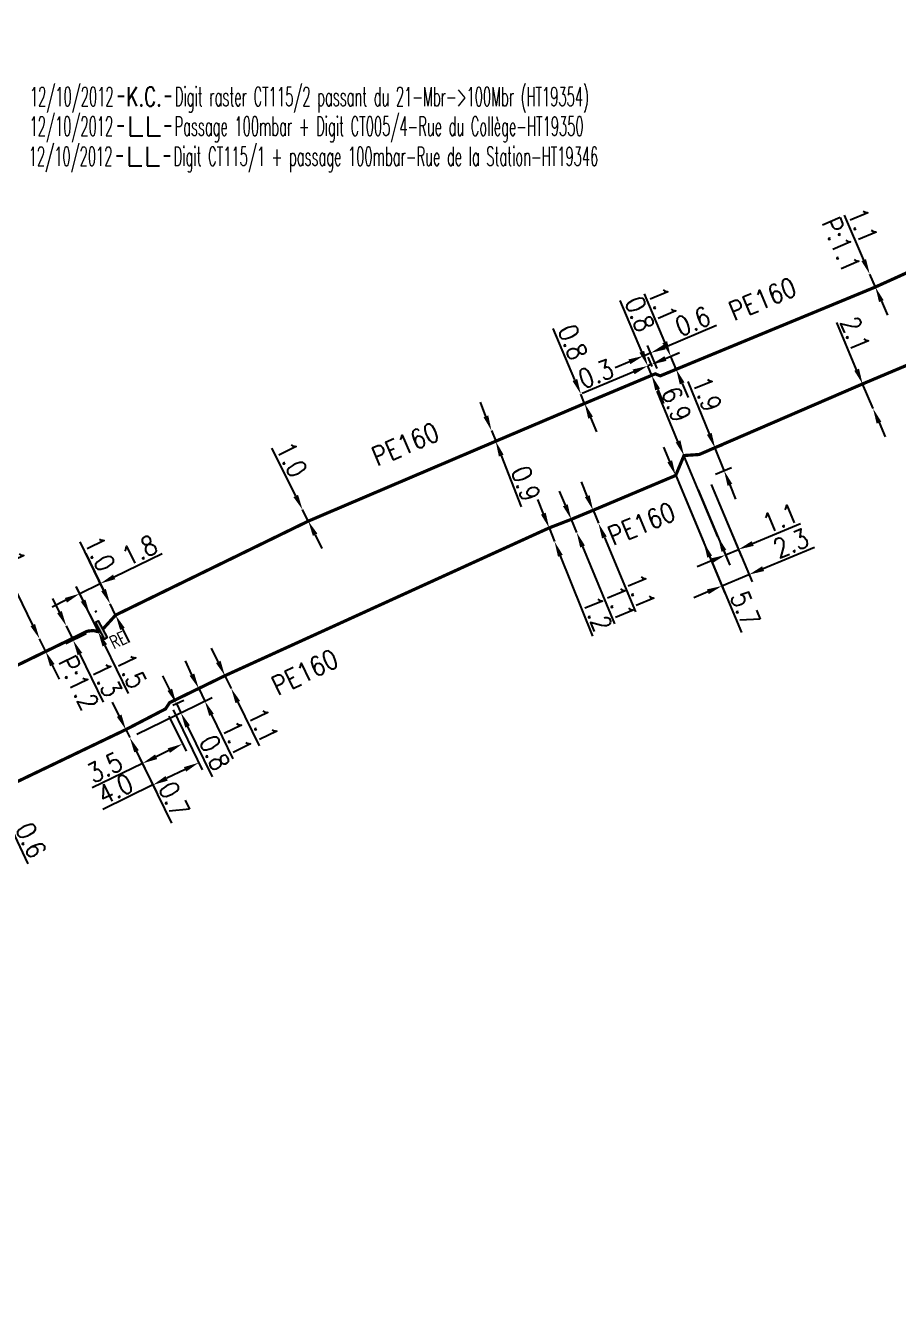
# Model space of a CAD drawing. Header units: millimetres. Extents: x 160996 to 162003, y 120996 to 122000.
# Drawn here: x 161440.3 to 161508.6, y 121670.6 to 121771.3 of the extents above; entities that cross this region are included whole.
import ezdxf
from ezdxf.enums import TextEntityAlignment as Align

# ---------------------------------------------------------------- set-up
doc = ezdxf.new("R2010")
doc.units = ezdxf.units.MM
doc.header["$PDMODE"] = 34
doc.linetypes.add('L_100_PE', pattern=[14, 10, -1.5, 1, -1.5])
doc.layers.get('0').update_dxf_attribs({"linetype": 'CONTINUOUS'})
doc.layers.get('Defpoints').update_dxf_attribs({"linetype": 'CONTINUOUS'})
for name, color, linetype in [('L_140', 3, 'CONTINUOUS'), ('L_340', 7, 'CONTINUOUS'), ('L_910', 7, 'CONTINUOUS')]:
    doc.layers.add(name, color=color, linetype=linetype)
doc.styles.get("Standard").update_dxf_attribs({"font": 'romans.shx', "width": 0.85})
doc.dimstyles.get("Standard").update_dxf_attribs({"dimtxt": 1.5, "dimasz": 1.2, "dimexe": 0.625, "dimexo": 0.625, "dimgap": 0.25, "dimtad": 1, "dimdec": 1, "dimzin": 0, "dimdsep": 46, "dimtxsty": 'Standard', "dimcen": -0.5, "dimadec": 0, "dimazin": 0, "dimtfac": 1, "dimtdec": 1, "dimtmove": 0, "dimatfit": 3, "dimfxl": 0, "dimtolj": 1, "dimtzin": 0, "dimarcsym": 0})

# ---------------------------------------------------------------- blocks, each defined once
blk = doc.blocks.new('GIS_MODF')
at = {"color": 0, "linetype": 'Continuous', "flags": 128}
for points in [[(-2.18, -0.01), (-1.68, -0.01)], [(1.52, -0.01), (2.02, -0.01)]]:
    blk.add_lwpolyline(points, dxfattribs=at)
at = {"color": 0, "linetype": 'Continuous', "width": 0.5}
blk.add_attdef('DATE', text='', height=1.5, dxfattribs=at).set_placement((-2.5, -0.8), align=Align.RIGHT)
at = {"color": 0, "linetype": 'Continuous', "width": 1.771291}
blk.add_attdef('USER', text='', height=1.5, dxfattribs=at).set_placement((-1.51, -0.8), (1.28, -0.8), align=Align.FIT)
at = {"color": 0, "linetype": 'Continuous', "width": 0.5}
blk.add_attdef('DESC', (2.29, -0.8), '', height=1.5, dxfattribs=at)
blk = doc.blocks.new('*D904')
at = {"layer": 'Defpoints', "color": 0, "linetype": 'Continuous', "transparency": 16777216}
for p in [(161506.41, 121751.81), (161506.41, 121751.81), (161506.85, 121750.8)]:
    blk.add_point(p, dxfattribs=at)
at = {"layer": 'L_140', "color": 0, "linetype": 'Continuous', "lineweight": -2, "transparency": 16777216}
for p, q in [((161505.94, 121752.91), (161504.43, 121756.43)), ((161506.85, 121750.8), (161506.41, 121751.81)), ((161507.32, 121749.7), (161507.79, 121748.59))]:
    blk.add_line(p, q, dxfattribs=at)
at = {"layer": 'L_140', "color": 0, "linetype": 'Continuous', "transparency": 16777216}
for points in [[(161506.12, 121752.99), (161505.76, 121752.83), (161506.41, 121751.81)], [(161507.5, 121749.77), (161507.14, 121749.62), (161506.85, 121750.8)]]:
    blk.add_solid(points, dxfattribs=at)
at = {"layer": 'L_140', "color": 0, "linetype": 'Continuous', "transparency": 16777216, "insert": (161505.87, 121755.62), "char_height": 1.5, "attachment_point": 5, "rotation": 293.1974}
blk.add_mtext('\\A1;1.1', dxfattribs=at)
blk = doc.blocks.new('*D908')
at = {"layer": 'Defpoints', "color": 0, "linetype": 'Continuous', "transparency": 16777216}
for p in [(161441.38, 121723.24), (161441.38, 121723.24), (161445.13, 121723.84)]:
    blk.add_point(p, dxfattribs=at)
at = {"layer": 'L_140', "color": 0, "linetype": 'Continuous', "lineweight": -2, "transparency": 16777216}
for p, q in [((161440.85, 121724.32), (161437.61, 121730.97)), ((161444.57, 121723.57), (161441.3, 121721.97)), ((161441.86, 121722.25), (161441.38, 121723.24)), ((161442.38, 121721.17), (161442.91, 121720.09))]:
    blk.add_line(p, q, dxfattribs=at)
at = {"layer": 'L_140', "color": 0, "linetype": 'Continuous', "transparency": 16777216}
for points in [[(161441.03, 121724.4), (161440.67, 121724.23), (161441.38, 121723.24)], [(161442.56, 121721.26), (161442.2, 121721.08), (161441.86, 121722.25)]]:
    blk.add_solid(points, dxfattribs=at)
at = {"layer": 'L_140', "color": 0, "linetype": 'Continuous', "transparency": 16777216, "insert": (161439.09, 121730.23), "char_height": 1.5, "attachment_point": 5, "rotation": 295.9415}
blk.add_mtext('\\A1;1.1', dxfattribs=at)
blk = doc.blocks.new('*D628')
at = {"layer": 'Defpoints', "color": 0, "linetype": 'Continuous', "transparency": 16777216}
for p in [(161483.03, 121732.6), (161483.45, 121731.58), (161483.45, 121731.58)]:
    blk.add_point(p, dxfattribs=at)
at = {"layer": 'L_140', "color": 0, "linetype": 'Continuous', "lineweight": -2, "transparency": 16777216}
for p, q in [((161482.57, 121733.71), (161482.11, 121734.81)), ((161483.03, 121732.6), (161483.45, 121731.58)), ((161483.91, 121730.47), (161486.43, 121724.41))]:
    blk.add_line(p, q, dxfattribs=at)
at = {"layer": 'L_140', "color": 0, "linetype": 'Continuous', "transparency": 16777216}
for points in [[(161482.75, 121733.78), (161482.38, 121733.63), (161483.03, 121732.6)], [(161484.1, 121730.55), (161483.73, 121730.4), (161483.45, 121731.58)]]:
    blk.add_solid(points, dxfattribs=at)
at = {"layer": 'L_140', "color": 0, "linetype": 'Continuous', "transparency": 16777216, "insert": (161486.85, 121726.01), "char_height": 1.5, "attachment_point": 5, "rotation": 292.591}
blk.add_mtext('\\A1;1.1', dxfattribs=at)
blk = doc.blocks.new('*D629')
at = {"layer": 'Defpoints', "color": 0, "linetype": 'Continuous', "transparency": 16777216}
for p in [(161481.3, 121731.93), (161481.72, 121730.86), (161481.72, 121730.86)]:
    blk.add_point(p, dxfattribs=at)
at = {"layer": 'L_140', "color": 0, "linetype": 'Continuous', "lineweight": -2, "transparency": 16777216}
for p, q in [((161480.85, 121733.04), (161480.4, 121734.16)), ((161481.3, 121731.93), (161481.72, 121730.86)), ((161482.17, 121729.75), (161484.7, 121723.44))]:
    blk.add_line(p, q, dxfattribs=at)
at = {"layer": 'L_140', "color": 0, "linetype": 'Continuous', "transparency": 16777216}
for points in [[(161481.03, 121733.12), (161480.66, 121732.97), (161481.3, 121731.93)], [(161482.36, 121729.82), (161481.99, 121729.67), (161481.72, 121730.86)]]:
    blk.add_solid(points, dxfattribs=at)
at = {"layer": 'L_140', "color": 0, "linetype": 'Continuous', "transparency": 16777216, "insert": (161485.07, 121725.2), "char_height": 1.5, "attachment_point": 5, "rotation": 291.8638}
blk.add_mtext('\\A1;1.2', dxfattribs=at)
blk = doc.blocks.new('*D630')
at = {"layer": 'Defpoints', "color": 0, "linetype": 'Continuous', "transparency": 16777216}
for p in [(161455.9, 121720.35), (161456.39, 121719.36), (161456.39, 121719.36)]:
    blk.add_point(p, dxfattribs=at)
at = {"layer": 'L_140', "color": 0, "linetype": 'Continuous', "lineweight": -2, "transparency": 16777216}
for p, q in [((161455.38, 121721.43), (161454.85, 121722.51)), ((161455.9, 121720.35), (161456.39, 121719.36)), ((161456.91, 121718.29), (161458.58, 121714.85))]:
    blk.add_line(p, q, dxfattribs=at)
at = {"layer": 'L_140', "color": 0, "linetype": 'Continuous', "transparency": 16777216}
for points in [[(161455.56, 121721.52), (161455.2, 121721.34), (161455.9, 121720.35)], [(161457.09, 121718.37), (161456.73, 121718.2), (161456.39, 121719.36)]]:
    blk.add_solid(points, dxfattribs=at)
at = {"layer": 'L_140', "color": 0, "linetype": 'Continuous', "transparency": 16777216, "insert": (161458.91, 121716.46), "char_height": 1.5, "attachment_point": 5, "rotation": 295.9528}
blk.add_mtext('\\A1;1.1', dxfattribs=at)
blk = doc.blocks.new('*D631')
at = {"layer": 'Defpoints', "color": 0, "linetype": 'Continuous', "transparency": 16777216}
for p in [(161444.73, 121730.48), (161446.14, 121727.57), (161445.97, 121723.8)]:
    blk.add_point(p, dxfattribs=at)
at = {"layer": 'L_140', "color": 0, "linetype": 'Continuous', "lineweight": -2, "transparency": 16777216}
for p, q in [((161445.01, 121729.92), (161446.42, 121727)), ((161447.22, 121728.09), (161450.99, 121729.92)), ((161445.7, 121724.36), (161444.25, 121727.34)), ((161444.53, 121726.78), (161446.14, 121727.57)), ((161443.45, 121726.26), (161442.37, 121725.73))]:
    blk.add_line(p, q, dxfattribs=at)
at = {"layer": 'L_140', "color": 0, "linetype": 'Continuous', "transparency": 16777216}
for points in [[(161447.14, 121728.27), (161447.31, 121727.91), (161446.14, 121727.57)], [(161443.36, 121726.44), (161443.53, 121726.08), (161444.53, 121726.78)]]:
    blk.add_solid(points, dxfattribs=at)
at = {"layer": 'L_140', "color": 0, "linetype": 'Continuous', "transparency": 16777216, "insert": (161449.21, 121730.17), "char_height": 1.5, "attachment_point": 5, "rotation": 25.8756}
blk.add_mtext('\\A1;1.8', dxfattribs=at)
blk = doc.blocks.new('*D632')
at = {"layer": 'Defpoints', "color": 0, "linetype": 'Continuous', "transparency": 16777216}
for p in [(161445.18, 121725.08), (161445.32, 121725.15), (161445.97, 121723.8)]:
    blk.add_point(p, dxfattribs=at)
at = {"layer": 'L_140', "color": 0, "linetype": 'Continuous', "lineweight": -2, "transparency": 16777216}
for p, q in [((161444.79, 121726.23), (161444.27, 121727.31)), ((161445.32, 121725.15), (161445.97, 121723.8)), ((161445.74, 121725.36), (161445.88, 121725.42)), ((161446.49, 121722.72), (161448.32, 121718.95))]:
    blk.add_line(p, q, dxfattribs=at)
at = {"layer": 'L_140', "color": 0, "linetype": 'Continuous', "transparency": 16777216}
for points in [[(161444.97, 121726.32), (161444.61, 121726.14), (161445.32, 121725.15)], [(161446.67, 121722.81), (161446.31, 121722.64), (161445.97, 121723.8)]]:
    blk.add_solid(points, dxfattribs=at)
at = {"layer": 'L_140', "color": 0, "linetype": 'Continuous', "transparency": 16777216, "insert": (161448.57, 121720.73), "char_height": 1.5, "attachment_point": 5, "rotation": 295.8756}
blk.add_mtext('\\A1;1.5', dxfattribs=at)
blk = doc.blocks.new('*D633')
at = {"layer": 'Defpoints', "color": 0, "linetype": 'Continuous', "transparency": 16777216}
for p in [(161443.47, 121724.25), (161443.47, 121724.25), (161445.59, 121723.89)]:
    blk.add_point(p, dxfattribs=at)
at = {"layer": 'L_140', "color": 0, "linetype": 'Continuous', "lineweight": -2, "transparency": 16777216}
for p, q in [((161442.94, 121725.33), (161442.42, 121726.41)), ((161443.47, 121724.25), (161444.01, 121723.13)), ((161445.03, 121723.62), (161443.45, 121722.85)), ((161444.54, 121722.05), (161446.37, 121718.28))]:
    blk.add_line(p, q, dxfattribs=at)
at = {"layer": 'L_140', "color": 0, "linetype": 'Continuous', "transparency": 16777216}
for points in [[(161443.12, 121725.42), (161442.76, 121725.24), (161443.47, 121724.25)], [(161444.72, 121722.14), (161444.36, 121721.96), (161444.01, 121723.13)]]:
    blk.add_solid(points, dxfattribs=at)
at = {"layer": 'L_140', "color": 0, "linetype": 'Continuous', "transparency": 16777216, "insert": (161446.62, 121720.06), "char_height": 1.5, "attachment_point": 5, "rotation": 295.9415}
blk.add_mtext('\\A1;1.3', dxfattribs=at)
blk = doc.blocks.new('*D634')
at = {"layer": 'Defpoints', "color": 0, "linetype": 'Continuous', "transparency": 16777216}
for p in [(161484.74, 121733.31), (161485.16, 121732.29), (161485.16, 121732.29)]:
    blk.add_point(p, dxfattribs=at)
at = {"layer": 'L_140', "color": 0, "linetype": 'Continuous', "lineweight": -2, "transparency": 16777216}
for p, q in [((161484.28, 121734.42), (161483.82, 121735.53)), ((161484.74, 121733.31), (161485.16, 121732.29)), ((161485.63, 121731.19), (161488.05, 121725.36))]:
    blk.add_line(p, q, dxfattribs=at)
at = {"layer": 'L_140', "color": 0, "linetype": 'Continuous', "transparency": 16777216}
for points in [[(161484.47, 121734.49), (161484.1, 121734.34), (161484.74, 121733.31)], [(161485.81, 121731.26), (161485.44, 121731.11), (161485.16, 121732.29)]]:
    blk.add_solid(points, dxfattribs=at)
at = {"layer": 'L_140', "color": 0, "linetype": 'Continuous', "transparency": 16777216, "insert": (161488.47, 121726.95), "char_height": 1.5, "attachment_point": 5, "rotation": 292.591}
blk.add_mtext('\\A1;1.1', dxfattribs=at)
blk = doc.blocks.new('*D1838')
at = {"layer": 'Defpoints', "color": 0, "linetype": 'Continuous', "transparency": 16777216}
for p in [(161437.86, 121711.2), (161438.11, 121710.65), (161438.11, 121710.65)]:
    blk.add_point(p, dxfattribs=at)
at = {"layer": 'L_140', "color": 0, "linetype": 'Continuous', "lineweight": -2, "transparency": 16777216}
for p, q in [((161437.35, 121712.28), (161436.85, 121713.37)), ((161437.86, 121711.2), (161438.11, 121710.65)), ((161438.62, 121709.56), (161440.47, 121705.6))]:
    blk.add_line(p, q, dxfattribs=at)
at = {"layer": 'L_140', "color": 0, "linetype": 'Continuous', "transparency": 16777216}
for points in [[(161437.53, 121712.37), (161437.17, 121712.2), (161437.86, 121711.2)], [(161438.8, 121709.65), (161438.44, 121709.48), (161438.11, 121710.65)]]:
    blk.add_solid(points, dxfattribs=at)
at = {"layer": 'L_140', "color": 0, "linetype": 'Continuous', "transparency": 16777216, "insert": (161440.71, 121707.46), "char_height": 1.5, "attachment_point": 5, "rotation": 295.0183}
blk.add_mtext('\\A1;0.6', dxfattribs=at)
blk = doc.blocks.new('*D1839')
at = {"layer": 'Defpoints', "color": 0, "linetype": 'Continuous', "transparency": 16777216}
for p in [(161448.14, 121716.13), (161448.45, 121715.5), (161448.45, 121715.5)]:
    blk.add_point(p, dxfattribs=at)
at = {"layer": 'L_140', "color": 0, "linetype": 'Continuous', "lineweight": -2, "transparency": 16777216}
for p, q in [((161447.62, 121717.21), (161447.09, 121718.29)), ((161448.14, 121716.13), (161448.45, 121715.5)), ((161448.98, 121714.42), (161451.71, 121708.8))]:
    blk.add_line(p, q, dxfattribs=at)
at = {"layer": 'L_140', "color": 0, "linetype": 'Continuous', "transparency": 16777216}
for points in [[(161447.8, 121717.3), (161447.44, 121717.12), (161448.14, 121716.13)], [(161449.16, 121714.51), (161448.8, 121714.34), (161448.45, 121715.5)]]:
    blk.add_solid(points, dxfattribs=at)
at = {"layer": 'L_140', "color": 0, "linetype": 'Continuous', "transparency": 16777216, "insert": (161451.92, 121710.66), "char_height": 1.5, "attachment_point": 5, "rotation": 295.9528}
blk.add_mtext('\\A1;0.7', dxfattribs=at)
blk = doc.blocks.new('*D1840')
at = {"layer": 'Defpoints', "color": 0, "linetype": 'Continuous', "transparency": 16777216}
for p in [(161451.25, 121717.75), (161448.45, 121715.5), (161449.44, 121713.48)]:
    blk.add_point(p, dxfattribs=at)
at = {"layer": 'L_140', "color": 0, "linetype": 'Continuous', "lineweight": -2, "transparency": 16777216}
for p, q in [((161451.52, 121717.19), (161452.86, 121714.45)), ((161448.72, 121714.94), (161449.71, 121712.91)), ((161451.5, 121714.48), (161450.52, 121714)), ((161449.44, 121713.48), (161445.51, 121711.56))]:
    blk.add_line(p, q, dxfattribs=at)
at = {"layer": 'L_140', "color": 0, "linetype": 'Continuous', "transparency": 16777216}
for points in [[(161451.42, 121714.66), (161451.59, 121714.3), (161452.58, 121715.01)], [(161450.43, 121714.18), (161450.6, 121713.82), (161449.44, 121713.48)]]:
    blk.add_solid(points, dxfattribs=at)
at = {"layer": 'L_140', "color": 0, "linetype": 'Continuous', "transparency": 16777216, "insert": (161446.49, 121713.16), "char_height": 1.5, "attachment_point": 5, "rotation": 25.9528}
blk.add_mtext('\\A1;3.5', dxfattribs=at)
blk = doc.blocks.new('*D1841')
at = {"layer": 'Defpoints', "color": 0, "linetype": 'Continuous', "transparency": 16777216}
for p in [(161451.25, 121717.75), (161452.45, 121717.45), (161448.45, 121715.5)]:
    blk.add_point(p, dxfattribs=at)
at = {"layer": 'L_140', "color": 0, "linetype": 'Continuous', "lineweight": -2, "transparency": 16777216}
for p, q in [((161451.58, 121719.25), (161451.05, 121720.33)), ((161451.81, 121718.03), (161452.67, 121718.44)), ((161452.1, 121718.17), (161452.45, 121717.45)), ((161449.01, 121715.78), (161453.02, 121717.72)), ((161452.98, 121716.37), (161454.89, 121712.44))]:
    blk.add_line(p, q, dxfattribs=at)
at = {"layer": 'L_140', "color": 0, "linetype": 'Continuous', "transparency": 16777216}
for points in [[(161451.76, 121719.34), (161451.4, 121719.16), (161452.1, 121718.17)], [(161453.16, 121716.46), (161452.8, 121716.28), (161452.45, 121717.45)]]:
    blk.add_solid(points, dxfattribs=at)
at = {"layer": 'L_140', "color": 0, "linetype": 'Continuous', "transparency": 16777216, "insert": (161455.1, 121714.31), "char_height": 1.5, "attachment_point": 5, "rotation": 295.9528}
blk.add_mtext('\\A1;0.8', dxfattribs=at)
blk = doc.blocks.new('*D1842')
at = {"layer": 'Defpoints', "color": 0, "linetype": 'Continuous', "transparency": 16777216}
for p in [(161451.57, 121718.24), (161448.45, 121715.5), (161450.26, 121711.79)]:
    blk.add_point(p, dxfattribs=at)
at = {"layer": 'L_140', "color": 0, "linetype": 'Continuous', "lineweight": -2, "transparency": 16777216}
for p, q in [((161451.84, 121717.68), (161454.13, 121712.98)), ((161448.72, 121714.94), (161450.53, 121711.23)), ((161452.78, 121713.01), (161451.34, 121712.31)), ((161450.26, 121711.79), (161446.33, 121709.87))]:
    blk.add_line(p, q, dxfattribs=at)
at = {"layer": 'L_140', "color": 0, "linetype": 'Continuous', "transparency": 16777216}
for points in [[(161452.69, 121713.19), (161452.86, 121712.83), (161453.86, 121713.54)], [(161451.25, 121712.49), (161451.43, 121712.13), (161450.26, 121711.79)]]:
    blk.add_solid(points, dxfattribs=at)
at = {"layer": 'L_140', "color": 0, "linetype": 'Continuous', "transparency": 16777216, "insert": (161447.32, 121711.47), "char_height": 1.5, "attachment_point": 5, "rotation": 25.9528}
blk.add_mtext('\\A1;4.0', dxfattribs=at)
blk = doc.blocks.new('*D1843')
at = {"layer": 'Defpoints', "color": 0, "linetype": 'Continuous', "transparency": 16777216}
for p in [(161451.57, 121718.24), (161454.33, 121718.36), (161452.05, 121717.25)]:
    blk.add_point(p, dxfattribs=at)
at = {"layer": 'L_140', "color": 0, "linetype": 'Continuous', "lineweight": -2, "transparency": 16777216}
for p, q in [((161453.32, 121720.43), (161452.8, 121721.51)), ((161452.13, 121718.52), (161454.41, 121719.63)), ((161453.85, 121719.35), (161454.33, 121718.36)), ((161452.61, 121717.53), (161454.89, 121718.64)), ((161454.85, 121717.28), (161456.53, 121713.85))]:
    blk.add_line(p, q, dxfattribs=at)
at = {"layer": 'L_140', "color": 0, "linetype": 'Continuous', "transparency": 16777216}
for points in [[(161453.5, 121720.52), (161453.14, 121720.34), (161453.85, 121719.35)], [(161455.03, 121717.37), (161454.67, 121717.2), (161454.33, 121718.36)]]:
    blk.add_solid(points, dxfattribs=at)
at = {"layer": 'L_140', "color": 0, "linetype": 'Continuous', "transparency": 16777216, "insert": (161456.85, 121715.46), "char_height": 1.5, "attachment_point": 5, "rotation": 295.9528}
blk.add_mtext('\\A1;1.1', dxfattribs=at)
blk = doc.blocks.new('*D1844')
at = {"layer": 'Defpoints', "color": 0, "linetype": 'Continuous', "transparency": 16777216}
for p in [(161446.91, 121725.98), (161446.91, 121725.98), (161447.34, 121725.1)]:
    blk.add_point(p, dxfattribs=at)
at = {"layer": 'L_140', "color": 0, "linetype": 'Continuous', "lineweight": -2, "transparency": 16777216}
for p, q in [((161446.39, 121727.06), (161444.56, 121730.83)), ((161447.34, 121725.1), (161446.91, 121725.98)), ((161447.87, 121724.02), (161448.39, 121722.94))]:
    blk.add_line(p, q, dxfattribs=at)
at = {"layer": 'L_140', "color": 0, "linetype": 'Continuous', "transparency": 16777216}
for points in [[(161446.57, 121727.15), (161446.21, 121726.97), (161446.91, 121725.98)], [(161448.05, 121724.1), (161447.69, 121723.93), (161447.34, 121725.1)]]:
    blk.add_solid(points, dxfattribs=at)
at = {"layer": 'L_140', "color": 0, "linetype": 'Continuous', "transparency": 16777216, "insert": (161446.11, 121729.92), "char_height": 1.5, "attachment_point": 5, "rotation": 295.8756}
blk.add_mtext('\\A1;1.0', dxfattribs=at)
blk = doc.blocks.new('*D1845')
at = {"layer": 'Defpoints', "color": 0, "linetype": 'Continuous', "transparency": 16777216}
for p in [(161461.98, 121733.36), (161461.98, 121733.36), (161462.43, 121732.46)]:
    blk.add_point(p, dxfattribs=at)
at = {"layer": 'L_140', "color": 0, "linetype": 'Continuous', "lineweight": -2, "transparency": 16777216}
for p, q in [((161461.45, 121734.43), (161459.57, 121738.18)), ((161462.43, 121732.46), (161461.98, 121733.36)), ((161462.97, 121731.39), (161463.5, 121730.32))]:
    blk.add_line(p, q, dxfattribs=at)
at = {"layer": 'L_140', "color": 0, "linetype": 'Continuous', "transparency": 16777216}
for points in [[(161461.63, 121734.52), (161461.27, 121734.34), (161461.98, 121733.36)], [(161463.15, 121731.48), (161462.79, 121731.3), (161462.43, 121732.46)]]:
    blk.add_solid(points, dxfattribs=at)
at = {"layer": 'L_140', "color": 0, "linetype": 'Continuous', "transparency": 16777216, "insert": (161461.14, 121737.29), "char_height": 1.5, "attachment_point": 5, "rotation": 296.5769}
blk.add_mtext('\\A1;1.0', dxfattribs=at)
blk = doc.blocks.new('*D1846')
at = {"layer": 'Defpoints', "color": 0, "linetype": 'Continuous', "transparency": 16777216}
for p in [(161476.78, 121739.55), (161476.78, 121739.55), (161477.11, 121738.72)]:
    blk.add_point(p, dxfattribs=at)
at = {"layer": 'L_140', "color": 0, "linetype": 'Continuous', "lineweight": -2, "transparency": 16777216}
for p, q in [((161476.34, 121740.67), (161475.91, 121741.79)), ((161476.78, 121739.55), (161477.11, 121738.72)), ((161477.54, 121737.6), (161479.11, 121733.58))]:
    blk.add_line(p, q, dxfattribs=at)
at = {"layer": 'L_140', "color": 0, "linetype": 'Continuous', "transparency": 16777216}
for points in [[(161476.53, 121740.74), (161476.16, 121740.6), (161476.78, 121739.55)], [(161477.73, 121737.67), (161477.36, 121737.52), (161477.11, 121738.72)]]:
    blk.add_solid(points, dxfattribs=at)
at = {"layer": 'L_140', "color": 0, "linetype": 'Continuous', "transparency": 16777216, "insert": (161479.47, 121735.39), "char_height": 1.5, "attachment_point": 5, "rotation": 291.3026}
blk.add_mtext('\\A1;0.9', dxfattribs=at)
blk = doc.blocks.new('*D1847')
at = {"layer": 'Defpoints', "color": 0, "linetype": 'Continuous', "transparency": 16777216}
for p in [(161483.78, 121742.41), (161483.78, 121742.41), (161484.08, 121741.68)]:
    blk.add_point(p, dxfattribs=at)
at = {"layer": 'L_140', "color": 0, "linetype": 'Continuous', "lineweight": -2, "transparency": 16777216}
for p, q in [((161483.31, 121743.52), (161481.62, 121747.55)), ((161484.08, 121741.68), (161483.78, 121742.41)), ((161484.55, 121740.57), (161485.01, 121739.46))]:
    blk.add_line(p, q, dxfattribs=at)
at = {"layer": 'L_140', "color": 0, "linetype": 'Continuous', "transparency": 16777216}
for points in [[(161483.5, 121743.6), (161483.13, 121743.44), (161483.78, 121742.41)], [(161484.73, 121740.65), (161484.36, 121740.49), (161484.08, 121741.68)]]:
    blk.add_solid(points, dxfattribs=at)
at = {"layer": 'L_140', "color": 0, "linetype": 'Continuous', "transparency": 16777216, "insert": (161483.16, 121746.48), "char_height": 1.5, "attachment_point": 5, "rotation": 292.7058}
blk.add_mtext('\\A1;0.8', dxfattribs=at)
blk = doc.blocks.new('L_340_20')
at = {"linetype": 'Continuous'}
blk.add_hatch(color=0, dxfattribs=at).paths.add_polyline_path([(0.12, 0.75), (-0.12, 0.75), (-0.12, -0.75), (0.12, -0.75)])
at = {"color": 0, "linetype": 'Continuous'}
blk.add_lwpolyline([(-0.12, 0.75), (0.12, 0.75), (0.12, -0.75), (-0.12, -0.75)], close=True, dxfattribs=at)
at = {"color": 0, "linetype": 'Continuous', "width": 0.75}
for tag, height, flags, p in [('RE', 1, 8, (0, 1.87)), ('DEF_LEG', 1.2, 3, (0, -5)), ('DEF_COUP', 1.2, 3, (0, -7.5)), ('DEF_TYPE', 1.2, 3, (0, -10))]:
    blk.add_attdef(tag, text='', height=height, dxfattribs=dict(at, flags=flags)).set_placement(p, align=Align.MIDDLE)
blk = doc.blocks.new('*D1848')
at = {"layer": 'Defpoints', "color": 0, "linetype": 'L_100_PE', "transparency": 16777216}
for p in [(161489.02, 121744.62), (161489.02, 121744.62), (161489.61, 121744)]:
    blk.add_point(p, dxfattribs=at)
at = {"layer": 'L_140', "color": 0, "linetype": 'L_100_PE', "lineweight": -2, "transparency": 16777216}
for p, q in [((161489.37, 121744.57), (161489.06, 121745.31)), ((161490.41, 121745.2), (161491.51, 121745.66)), ((161487.92, 121744.15), (161483.89, 121742.46)), ((161489.3, 121744.73), (161489.02, 121744.62))]:
    blk.add_line(p, q, dxfattribs=at)
at = {"layer": 'L_140', "color": 0, "linetype": 'L_100_PE', "transparency": 16777216}
for points in [[(161490.33, 121745.38), (161490.48, 121745.01), (161489.3, 121744.73)], [(161487.84, 121744.34), (161487.99, 121743.97), (161489.02, 121744.62)]]:
    blk.add_solid(points, dxfattribs=at)
at = {"layer": 'L_140', "color": 0, "linetype": 'L_100_PE', "transparency": 16777216, "insert": (161484.96, 121744), "char_height": 1.5, "attachment_point": 5, "rotation": 22.7737}
blk.add_mtext('\\A1;0.3', dxfattribs=at)
blk = doc.blocks.new('*D1849')
at = {"layer": 'Defpoints', "color": 0, "linetype": 'L_100_PE', "transparency": 16777216}
for p in [(161489.02, 121744.62), (161489.02, 121744.62), (161489.61, 121744)]:
    blk.add_point(p, dxfattribs=at)
at = {"layer": 'L_140', "color": 0, "linetype": 'L_100_PE', "lineweight": -2, "transparency": 16777216}
for p, q in [((161488.56, 121745.72), (161486.87, 121749.75)), ((161489.33, 121743.88), (161489.02, 121744.62)), ((161489.03, 121743.75), (161488.76, 121743.64)), ((161489.8, 121742.77), (161490.26, 121741.67))]:
    blk.add_line(p, q, dxfattribs=at)
at = {"layer": 'L_140', "color": 0, "linetype": 'L_100_PE', "transparency": 16777216}
for points in [[(161488.74, 121745.8), (161488.37, 121745.65), (161489.02, 121744.62)], [(161489.98, 121742.85), (161489.61, 121742.7), (161489.33, 121743.88)]]:
    blk.add_solid(points, dxfattribs=at)
at = {"layer": 'L_140', "color": 0, "linetype": 'L_100_PE', "transparency": 16777216, "insert": (161488.4, 121748.68), "char_height": 1.5, "attachment_point": 5, "rotation": 292.7737}
blk.add_mtext('\\A1;0.8', dxfattribs=at)
blk = doc.blocks.new('*D1850')
at = {"layer": 'Defpoints', "color": 0, "linetype": 'L_100_PE', "transparency": 16777216}
for p in [(161488.69, 121745.41), (161489.02, 121744.62), (161490, 121743.84)]:
    blk.add_point(p, dxfattribs=at)
at = {"layer": 'L_140', "color": 0, "linetype": 'L_100_PE', "lineweight": -2, "transparency": 16777216}
for p, q in [((161490.35, 121746.1), (161494.4, 121747.8)), ((161489.76, 121744.41), (161489, 121746.22)), ((161488.78, 121745.19), (161488.45, 121745.98)), ((161488.69, 121745.41), (161489.25, 121745.64)), ((161487.59, 121744.94), (161486.48, 121744.48))]:
    blk.add_line(p, q, dxfattribs=at)
at = {"layer": 'L_140', "color": 0, "linetype": 'L_100_PE', "transparency": 16777216}
for points in [[(161490.27, 121746.29), (161490.43, 121745.92), (161489.25, 121745.64)], [(161487.51, 121745.13), (161487.66, 121744.76), (161488.69, 121745.41)]]:
    blk.add_solid(points, dxfattribs=at)
at = {"layer": 'L_140', "color": 0, "linetype": 'L_100_PE', "transparency": 16777216, "insert": (161492.55, 121748.11), "char_height": 1.5, "attachment_point": 5, "rotation": 22.7737}
blk.add_mtext('\\A1;0.6', dxfattribs=at)
blk = doc.blocks.new('*D1851')
at = {"layer": 'Defpoints', "color": 0, "linetype": 'L_100_PE', "transparency": 16777216}
for p in [(161490.82, 121745.37), (161489.02, 121744.62), (161490, 121743.84)]:
    blk.add_point(p, dxfattribs=at)
at = {"layer": 'L_140', "color": 0, "linetype": 'L_100_PE', "lineweight": -2, "transparency": 16777216}
for p, q in [((161490.36, 121746.48), (161488.77, 121750.26)), ((161489.6, 121744.86), (161491.4, 121745.61)), ((161491.25, 121744.36), (161490.82, 121745.37)), ((161490.58, 121744.08), (161491.82, 121744.6)), ((161491.71, 121743.25), (161492.18, 121742.15))]:
    blk.add_line(p, q, dxfattribs=at)
at = {"layer": 'L_140', "color": 0, "linetype": 'L_100_PE', "transparency": 16777216}
for points in [[(161490.54, 121746.56), (161490.17, 121746.4), (161490.82, 121745.37)], [(161491.9, 121743.33), (161491.53, 121743.17), (161491.25, 121744.36)]]:
    blk.add_solid(points, dxfattribs=at)
at = {"layer": 'L_140', "color": 0, "linetype": 'L_100_PE', "transparency": 16777216, "insert": (161490.2, 121749.44), "char_height": 1.5, "attachment_point": 5, "rotation": 292.7737}
blk.add_mtext('\\A1;1.1', dxfattribs=at)
blk = doc.blocks.new('*D1852')
at = {"layer": 'Defpoints', "color": 0, "linetype": 'Continuous', "transparency": 16777216}
for p in [(161491.21, 121736.04), (161493.76, 121735.91), (161496.95, 121728.27)]:
    blk.add_point(p, dxfattribs=at)
at = {"layer": 'L_140', "color": 0, "linetype": 'Continuous', "lineweight": -2, "transparency": 16777216}
for p, q in [((161491.45, 121735.46), (161495.07, 121726.81)), ((161494, 121735.34), (161497.2, 121727.7)), ((161498.06, 121728.74), (161502.09, 121730.42)), ((161494.83, 121727.38), (161496.95, 121728.27)), ((161493.73, 121726.92), (161492.62, 121726.46))]:
    blk.add_line(p, q, dxfattribs=at)
at = {"layer": 'L_140', "color": 0, "linetype": 'Continuous', "transparency": 16777216}
for points in [[(161497.98, 121728.92), (161498.14, 121728.55), (161496.95, 121728.27)], [(161493.65, 121727.11), (161493.8, 121726.74), (161494.83, 121727.38)]]:
    blk.add_solid(points, dxfattribs=at)
at = {"layer": 'L_140', "color": 0, "linetype": 'Continuous', "transparency": 16777216, "insert": (161500.24, 121730.73), "char_height": 1.5, "attachment_point": 5, "rotation": 22.7158}
blk.add_mtext('\\A1;2.3', dxfattribs=at)
blk = doc.blocks.new('*D1853')
at = {"layer": 'Defpoints', "color": 0, "linetype": 'Continuous', "transparency": 16777216}
for p in [(161491.21, 121736.04), (161493.41, 121730.78), (161493.41, 121730.78)]:
    blk.add_point(p, dxfattribs=at)
at = {"layer": 'L_140', "color": 0, "linetype": 'Continuous', "lineweight": -2, "transparency": 16777216}
for p, q in [((161490.75, 121737.14), (161490.28, 121738.25)), ((161491.21, 121736.04), (161493.41, 121730.78)), ((161493.88, 121729.67), (161496.36, 121723.74))]:
    blk.add_line(p, q, dxfattribs=at)
at = {"layer": 'L_140', "color": 0, "linetype": 'Continuous', "transparency": 16777216}
for points in [[(161490.93, 121737.22), (161490.56, 121737.06), (161491.21, 121736.04)], [(161494.06, 121729.75), (161493.69, 121729.59), (161493.41, 121730.78)]]:
    blk.add_solid(points, dxfattribs=at)
at = {"layer": 'L_140', "color": 0, "linetype": 'Continuous', "transparency": 16777216, "insert": (161496.67, 121725.59), "char_height": 1.5, "attachment_point": 5, "rotation": 292.7158}
blk.add_mtext('\\A1;5.7', dxfattribs=at)
blk = doc.blocks.new('*D1854')
at = {"layer": 'Defpoints', "color": 0, "linetype": 'Continuous', "transparency": 16777216}
for p in [(161492.74, 121735.49), (161493.76, 121735.91), (161496.13, 121730.24)]:
    blk.add_point(p, dxfattribs=at)
at = {"layer": 'L_140', "color": 0, "linetype": 'Continuous', "lineweight": -2, "transparency": 16777216}
for p, q in [((161494, 121735.34), (161496.37, 121729.66)), ((161492.98, 121734.91), (161495.36, 121729.24)), ((161497.24, 121730.7), (161501, 121732.28)), ((161495.12, 121729.81), (161496.13, 121730.24)), ((161494.01, 121729.35), (161492.9, 121728.89))]:
    blk.add_line(p, q, dxfattribs=at)
at = {"layer": 'L_140', "color": 0, "linetype": 'Continuous', "transparency": 16777216}
for points in [[(161497.16, 121730.89), (161497.32, 121730.52), (161496.13, 121730.24)], [(161493.93, 121729.53), (161494.09, 121729.17), (161495.12, 121729.81)]]:
    blk.add_solid(points, dxfattribs=at)
at = {"layer": 'L_140', "color": 0, "linetype": 'Continuous', "transparency": 16777216, "insert": (161499.4, 121732.69), "char_height": 1.5, "attachment_point": 5, "rotation": 22.7158}
blk.add_mtext('\\A1;1.1', dxfattribs=at)
blk = doc.blocks.new('*D1855')
at = {"layer": 'Defpoints', "color": 0, "linetype": 'Continuous', "transparency": 16777216}
for p in [(161491.86, 121737.6), (161494.52, 121731.24), (161494.52, 121731.24)]:
    blk.add_point(p, dxfattribs=at)
at = {"layer": 'L_140', "color": 0, "linetype": 'Continuous', "lineweight": -2, "transparency": 16777216}
for p, q in [((161491.39, 121738.71), (161489.75, 121742.63)), ((161494.52, 121731.24), (161491.86, 121737.6)), ((161494.98, 121730.13), (161495.45, 121729.02))]:
    blk.add_line(p, q, dxfattribs=at)
at = {"layer": 'L_140', "color": 0, "linetype": 'Continuous', "transparency": 16777216}
for points in [[(161491.58, 121738.79), (161491.21, 121738.63), (161491.86, 121737.6)], [(161495.17, 121730.21), (161494.8, 121730.05), (161494.52, 121731.24)]]:
    blk.add_solid(points, dxfattribs=at)
at = {"layer": 'L_140', "color": 0, "linetype": 'Continuous', "transparency": 16777216, "insert": (161491.26, 121741.61), "char_height": 1.5, "attachment_point": 5, "rotation": 292.7158}
blk.add_mtext('\\A1;6.9', dxfattribs=at)
blk = doc.blocks.new('*D1856')
at = {"layer": 'Defpoints', "color": 0, "linetype": 'Continuous', "transparency": 16777216}
for p in [(161493.05, 121737.68), (161495, 121736.42), (161493.76, 121735.91)]:
    blk.add_point(p, dxfattribs=at)
at = {"layer": 'L_140', "color": 0, "linetype": 'Continuous', "lineweight": -2, "transparency": 16777216}
for p, q in [((161493.85, 121739.29), (161492.19, 121743.4)), ((161493.63, 121737.91), (161494.88, 121738.41)), ((161495, 121736.42), (161494.3, 121738.18)), ((161494.33, 121736.15), (161495.58, 121736.65)), ((161495.45, 121735.3), (161495.9, 121734.19))]:
    blk.add_line(p, q, dxfattribs=at)
at = {"layer": 'L_140', "color": 0, "linetype": 'Continuous', "transparency": 16777216}
for points in [[(161494.03, 121739.37), (161493.66, 121739.22), (161494.3, 121738.18)], [(161495.64, 121735.38), (161495.27, 121735.23), (161495, 121736.42)]]:
    blk.add_solid(points, dxfattribs=at)
at = {"layer": 'L_140', "color": 0, "linetype": 'Continuous', "transparency": 16777216, "insert": (161493.67, 121742.42), "char_height": 1.5, "attachment_point": 5, "rotation": 291.9084}
blk.add_mtext('\\A1;1.9', dxfattribs=at)
blk = doc.blocks.new('*D1857')
at = {"layer": 'Defpoints', "color": 0, "linetype": 'Continuous', "transparency": 16777216}
for p in [(161505.85, 121743.21), (161506.67, 121741.28), (161506.67, 121741.28)]:
    blk.add_point(p, dxfattribs=at)
at = {"layer": 'L_140', "color": 0, "linetype": 'Continuous', "lineweight": -2, "transparency": 16777216}
for p, q in [((161505.38, 121744.32), (161503.82, 121748.01)), ((161506.67, 121741.28), (161505.85, 121743.21)), ((161507.14, 121740.18), (161507.61, 121739.07))]:
    blk.add_line(p, q, dxfattribs=at)
at = {"layer": 'L_140', "color": 0, "linetype": 'Continuous', "transparency": 16777216}
for points in [[(161505.57, 121744.4), (161505.2, 121744.24), (161505.85, 121743.21)], [(161507.32, 121740.25), (161506.95, 121740.1), (161506.67, 121741.28)]]:
    blk.add_solid(points, dxfattribs=at)
at = {"layer": 'L_140', "color": 0, "linetype": 'Continuous', "transparency": 16777216, "insert": (161505.29, 121747.11), "char_height": 1.5, "attachment_point": 5, "rotation": 292.9355}
blk.add_mtext('\\A1;2.1', dxfattribs=at)

msp = doc.modelspace()

# ---------------------------------------------------------------- linework, layer by layer
at = {"layer": 'L_140', "linetype": 'L_100_PE', "const_width": 0.25, "flags": 128}
for points in [[(161572.66, 121776.18), (161535.43, 121762.69), (161523.48, 121757.9), (161516.02, 121754.96), (161506.85, 121750.8), (161490, 121743.84), (161489.61, 121744), (161484.08, 121741.68), (161477.11, 121738.72), (161462.43, 121732.46), (161447.34, 121725.1), (161446.34, 121724)], [(161385.76, 121682.56), (161386.11, 121682.73), (161386.21, 121683.22), (161394.46, 121690.08), (161411.24, 121704.31), (161423.66, 121713.07), (161438.14, 121720.44), (161445.13, 121723.84), (161445.13, 121723.84), (161445.59, 121723.89), (161445.97, 121723.8), (161446.12, 121723.88)]]:
    msp.add_lwpolyline(points, dxfattribs=at)
at = {"layer": 'L_140', "linetype": 'L_100_PE', "flags": 128}
msp.add_lwpolyline([(161539.66, 121754.84, 0.25, 0.25, 0), (161538.64, 121754.42, 0.25, 0.25, 0), (161531.07, 121751.35, 0.25, 0.25, 0), (161530.51, 121751.12, 0.25, 0.25, 0), (161529.12, 121752.97, 0.25, 0.25, 0), (161526.1, 121751.74, 0.25, 0.25, 0), (161520.06, 121749.2, 0.25, 0.25, 0), (161505.85, 121743.21, 0.25, 0.25, 0), (161493.05, 121737.68, 0.25, 0.25, 0), (161491.86, 121737.6, 0.25, 0.25, 0), (161491.21, 121736.04, 0.25, 0.25, 0), (161484.74, 121733.31, 0.25, 0.25, 0), (161483.03, 121732.6, 0.25, 0.25, 0), (161483.03, 121732.6, 0.25, 0.25, 0), (161481.3, 121731.93, 0.25, 0.25, 0), (161455.9, 121720.35, 0.25, 0.25, 0), (161451.57, 121718.24, 0.25, 0.25, 0), (161451.25, 121717.75, 0.25, 0.25, 0), (161448.14, 121716.13, 0.25, 0.25, 0), (161437.86, 121711.2, 0.25, 0.25, 0), (161424.22, 121703.42, 0.25, 0.25, 0), (161412.95, 121694.33, 0.25, 0.25, 0), (161395.35, 121679.28, 0.25, 0.25, 0), (161380.75, 121666.93, 0.25, 0.25, 0), (161366.06, 121653.37, 0.25, 0.25, 0), (161361.84, 121650.72, 0, 0, 0)], format="xyseb", dxfattribs=at)

# ---------------------------------------------------------------- block references
at = {"layer": 'L_340', "ltscale": 0.5}
ref = msp.add_blockref('L_340_20', (161446.23, 121723.94), dxfattribs=dict(at, rotation=28.13496019729086))
ref.add_attrib('RE', 'RE', dxfattribs={"layer": '0', "color": 0, "linetype": 'Continuous', "height": 1, "rotation": 25.6358, "width": 0.75}).set_placement((161447.54, 121723.15), align=Align.MIDDLE)
at = {"layer": 'L_910'}
ref = msp.add_blockref('GIS_MODF', (161449.68, 121765.77), dxfattribs=at)
ref.add_attrib('DATE', '12/10/2012', dxfattribs={"layer": '0', "color": 0, "linetype": 'Continuous', "height": 1.5, "width": 0.5}).set_placement((161447.18, 121764.97), align=Align.RIGHT)
ref.add_attrib('USER', 'K.C.', dxfattribs={"layer": '0', "color": 0, "linetype": 'Continuous', "height": 1.5, "width": 0.671869}).set_placement((161448.18, 121764.97), (161450.96, 121764.97), align=Align.FIT)
ref.add_attrib('DESC', 'Digit raster CT115/2 passant du 21-Mbr->100Mbr (HT19354)', (161451.97, 121764.97), dxfattribs={"layer": '0', "color": 0, "linetype": 'Continuous', "height": 1.5, "width": 0.5})
ref = msp.add_blockref('GIS_MODF', (161449.66, 121763.44), dxfattribs=at)
ref.add_attrib('DATE', '12/10/2012', dxfattribs={"layer": '0', "color": 0, "linetype": 'Continuous', "height": 1.5, "width": 0.5}).set_placement((161447.15, 121762.65), align=Align.RIGHT)
ref.add_attrib('USER', 'LL', dxfattribs={"layer": '0', "color": 0, "linetype": 'Continuous', "height": 1.5, "width": 1.180861}).set_placement((161448.15, 121762.65), (161450.93, 121762.65), align=Align.FIT)
ref.add_attrib('DESC', 'Passage 100mbar + Digit CT005/4-Rue du Collège-HT19350', (161451.95, 121762.65), dxfattribs={"layer": '0', "color": 0, "linetype": 'Continuous', "height": 1.5, "width": 0.5})
ref = msp.add_blockref('GIS_MODF', (161449.59, 121761.09), dxfattribs=at)
ref.add_attrib('DATE', '12/10/2012', dxfattribs={"layer": '0', "color": 0, "linetype": 'Continuous', "height": 1.5, "width": 0.5}).set_placement((161447.09, 121760.29), align=Align.RIGHT)
ref.add_attrib('USER', 'LL', dxfattribs={"layer": '0', "color": 0, "linetype": 'Continuous', "height": 1.5, "width": 1.180861}).set_placement((161448.08, 121760.29), (161450.86, 121760.29), align=Align.FIT)
ref.add_attrib('DESC', 'Digit CT115/1 + passage 100mbar-Rue de la Station-HT19346', (161451.88, 121760.29), dxfattribs={"layer": '0', "color": 0, "linetype": 'Continuous', "height": 1.5, "width": 0.5})

# ---------------------------------------------------------------- texts
at = {"layer": 'L_140', "linetype": 'Continuous', "width": 0.85}
for s, rotation, p in [('P:1.1', 293.1974, (161502.62, 121755.85)), ('PE160', 22.6378, (161495.78, 121748.11)), ('PE160', 23.0803, (161467.81, 121736.73)), ('PE160', 22.5942, (161486.3, 121730.51)), ('P:1.2', 295.6784, (161442.81, 121721.46)), ('PE160', 25.9528, (161460.03, 121718.76))]:
    msp.add_text(s, height=1.5, rotation=rotation, dxfattribs=at).set_placement(p)

# ---------------------------------------------------------------- dimensions: what is measured, and where the dimension line sits
at = {"layer": 'L_140', "linetype": 'Continuous'}
for base, p1, p2, angle, picture, middle in [((161506.41, 121751.81), (161506.85, 121750.8), (161506.41, 121751.81), 293.1974, '*D904', (161504.95, 121755.22)), ((161485.16, 121732.29), (161484.74, 121733.31), (161485.16, 121732.29), 112.591, '*D634', (161487.55, 121726.57)), ((161481.72, 121730.86), (161481.3, 121731.93), (161481.72, 121730.86), 111.8638, '*D629', (161484.15, 121724.82)), ((161483.45, 121731.58), (161483.03, 121732.6), (161483.45, 121731.58), 112.591, '*D628', (161485.93, 121725.63)), ((161441.38, 121723.24), (161445.13, 121723.84), (161441.38, 121723.24), 295.9415, '*D908', (161438.19, 121729.79)), ((161446.14, 121727.57), (161445.97, 121723.8), (161444.73, 121730.48), 205.8756, '*D631', (161449.65, 121729.27)), ((161445.32, 121725.15), (161445.97, 121723.8), (161445.18, 121725.08), 295.8756, '*D632', (161447.67, 121720.3)), ((161443.47, 121724.25), (161445.59, 121723.89), (161443.47, 121724.25), 295.9415, '*D633', (161445.72, 121719.62)), ((161454.33, 121718.36), (161451.57, 121718.24), (161452.05, 121717.25), 115.9528, '*D1843', (161455.95, 121715.03)), ((161452.45, 121717.45), (161451.25, 121717.75), (161448.45, 121715.5), 115.9528, '*D1841', (161454.2, 121713.87)), ((161450.26, 121711.79), (161451.57, 121718.24), (161448.45, 121715.5), 25.9528, '*D1842', (161447.75, 121710.57)), ((161449.44, 121713.48), (161451.25, 121717.75), (161448.45, 121715.5), 25.9528, '*D1840', (161446.93, 121712.26))]:
    dim = msp.add_linear_dim(base=base, p1=p1, p2=p2, angle=angle, dimstyle='Standard', dxfattribs=at)
    dim.commit()
    dim.dimension.update_dxf_attribs({"geometry": picture, "text_midpoint": middle, "dimtype": 160})
at = {"layer": 'L_140', "linetype": 'L_100_PE'}
for base, p1, angle, picture, middle in [((161490.82, 121745.37), (161490, 121743.84), 292.7737, '*D1851', (161489.28, 121749.05)), ((161489.02, 121744.62), (161489.61, 121744), 292.7737, '*D1849', (161487.48, 121748.29)), ((161488.69, 121745.41), (161490, 121743.84), 22.7737, '*D1850', (161492.94, 121747.19)), ((161489.02, 121744.62), (161489.61, 121744), 22.7737, '*D1848', (161485.35, 121743.07))]:
    dim = msp.add_linear_dim(base=base, p1=p1, p2=(161489.02, 121744.62), angle=angle, dimstyle='Standard', override={"dimatfit": 0}, dxfattribs=at)
    dim.commit()
    dim.dimension.update_dxf_attribs({"geometry": picture, "text_midpoint": middle, "dimtype": 160})
at = {"layer": 'L_140', "linetype": 'Continuous'}
for base, p1, p2, angle, override, picture, middle in [((161483.78, 121742.41), (161484.08, 121741.68), (161483.78, 121742.41), 292.7058, {"dimscale": 1, "dimlfac": 1, "dimlunit": 2, "dimatfit": 0}, '*D1847', (161482.24, 121746.09)), ((161506.67, 121741.28), (161505.85, 121743.21), (161506.67, 121741.28), 112.9355, {"dimatfit": 0}, '*D1857', (161504.37, 121746.72)), ((161495, 121736.42), (161493.05, 121737.68), (161493.76, 121735.91), 111.9084, {"dimatfit": 0}, '*D1856', (161492.74, 121742.05)), ((161494.52, 121731.24), (161491.86, 121737.6), (161494.52, 121731.24), 112.7158, {"dimatfit": 0}, '*D1855', (161490.34, 121741.22)), ((161476.78, 121739.55), (161477.11, 121738.72), (161476.78, 121739.55), 291.3026, {"dimatfit": 0}, '*D1846', (161478.54, 121735.03)), ((161461.98, 121733.36), (161462.43, 121732.46), (161461.98, 121733.36), 296.5769, {"dimscale": 1, "dimlfac": 1, "dimlunit": 2, "dimatfit": 0}, '*D1845', (161460.24, 121736.84)), ((161493.41, 121730.78), (161491.21, 121736.04), (161493.41, 121730.78), 112.7158, {"dimatfit": 0}, '*D1853', (161495.75, 121725.2)), ((161496.95, 121728.27), (161491.21, 121736.04), (161493.76, 121735.91), 202.7158, {"dimatfit": 0}, '*D1852', (161500.63, 121729.81)), ((161496.13, 121730.24), (161492.74, 121735.49), (161493.76, 121735.91), 202.7158, {"dimatfit": 0}, '*D1854', (161499.79, 121731.77)), ((161446.91, 121725.98), (161447.34, 121725.1), (161446.91, 121725.98), 295.8756, {"dimscale": 1, "dimlfac": 1, "dimlunit": 2, "dimatfit": 0}, '*D1844', (161445.22, 121729.48)), ((161456.39, 121719.36), (161455.9, 121720.35), (161456.39, 121719.36), 115.9528, {"dimscale": 1, "dimlfac": 1, "dimlunit": 2}, '*D630', (161458.01, 121716.03)), ((161448.45, 121715.5), (161448.14, 121716.13), (161448.45, 121715.5), 115.9528, {"dimatfit": 0}, '*D1839', (161451.02, 121710.22)), ((161438.11, 121710.65), (161437.86, 121711.2), (161438.11, 121710.65), 115.0183, {"dimscale": 1, "dimlfac": 1, "dimlunit": 2, "dimatfit": 0}, '*D1838', (161439.8, 121707.04))]:
    dim = msp.add_linear_dim(base=base, p1=p1, p2=p2, angle=angle, dimstyle='Standard', override=override, dxfattribs=at)
    dim.commit()
    dim.dimension.update_dxf_attribs({"geometry": picture, "text_midpoint": middle, "dimtype": 160})

doc.saveas('drawing.dxf')
